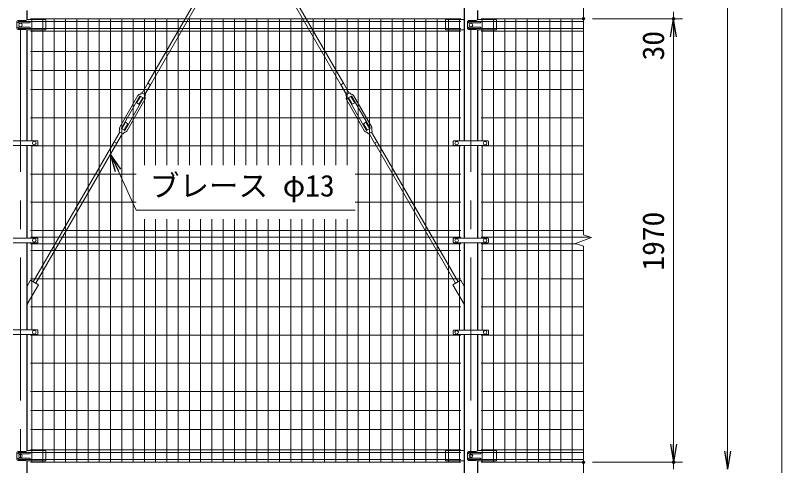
# Model space of a CAD drawing. Units: millimetres, scale not verified. Extents: x -8400 to 8400, y -5940 to 5940.
# Drawn here: x -6303 to -2900, y -2402 to -402 of the extents above; entities that cross this region are included whole.
import ezdxf
from ezdxf.enums import TextEntityAlignment as Align

# ---------------------------------------------------------------- set-up
doc = ezdxf.new("R2010")
doc.units = ezdxf.units.MM
doc.header["$LTSCALE"] = 20
doc.header["$PDMODE"] = 32
doc.header["$PDSIZE"] = 10
doc.linetypes.add('USER1', pattern=[50.8, 31.75, -6.35, 6.35, -6.35])
for name, color, linetype, lineweight in [('0-3_D-STR1', 1, 'Continuous', 25), ('0-4_D-STR-DIM', 7, 'Continuous', 13), ('0-A_D-STR3', 3, 'Continuous', 13), ('0-B_D-STR2', 7, 'Continuous', 13), ('0-C_D-BMK', 2, 'USER1', 13), ('0-D_D-STR-TXT', 7, 'Continuous', 13)]:
    doc.layers.add(name, color=color, linetype=linetype, lineweight=lineweight)
doc.layers.add('0-5_0', color=7, linetype='Continuous')
doc.layers.add('0-6_Defpoints', color=7, linetype='Continuous')
doc.styles.add('ＭＳ ゴシック', font='')
doc.styles.get('ＭＳ ゴシック').set_extended_font_data('MS Gothic')

# ---------------------------------------------------------------- blocks, each defined once
blk = doc.blocks.new('_Open')
at = {"layer": '0-5_0'}
blk.add_line((-20, 3.333), (0, 0), dxfattribs=at)
blk.add_lwpolyline([(-20, -3.333), (0, 0), (-20, 0)], dxfattribs=at)

msp = doc.modelspace()

# ---------------------------------------------------------------- linework, layer by layer
at = {"layer": '0-3_D-STR1'}
for p, q in [((-4310.63, 180.25), (-4310.63, -959.75)), ((-6250.13, -421.92), (-6250.13, -380.38)), ((-4250.13, -421.92), (-4250.13, -380.38)), ((-6250.13, -958.75), (-6250.13, -466.38)), ((-6250.13, -958.75), (-6250.13, -466.38)), ((-4250.13, -959.75), (-4250.13, -466.38)), ((-4250.13, -959.75), (-4250.13, -466.38)), ((-6250.13, -1391), (-6250.13, -979.75)), ((-4310.63, -979.75), (-4310.63, -1392)), ((-4250.13, -1392), (-4250.13, -979.75)), ((-6250.13, -1798.75), (-6250.13, -1412)), ((-4310.63, -1412), (-4310.63, -1799.75)), ((-4250.13, -1799.75), (-4250.13, -1412)), ((-6250.13, -2335.92), (-6250.13, -1819.75)), ((-4310.63, -1819.75), (-4310.63, -3117)), ((-4250.13, -2335.92), (-4250.13, -1819.75)), ((-6250.13, -3117), (-6250.13, -2380.38)), ((-4250.13, -3117), (-4250.13, -2380.38))]:
    msp.add_line(p, q, dxfattribs=at)
at = {"layer": '0-4_D-STR-DIM'}
for p, q in [((-2900.38, 3506), (-2900.38, -3037)), ((-3140.38, -2337), (-3140.38, 3503)), ((-3780.38, -510), (-3780.38, 572.35)), ((-3780.38, -1376.34), (-3780.38, -354)), ((-3380.38, -417), (-3380.38, -387)), ((-3740.38, -417), (-3340.38, -417)), ((-3740.38, -417), (-3340.38, -417)), ((-3380.38, -2307), (-3380.38, -497)), ((-3380.38, -497), (-3380.38, -577)), ((-3815.62, -1414.82), (-3745.14, -1389.17)), ((-3745.14, -1389.17), (-3780.38, -1376.34)), ((-3780.38, -1427.65), (-3815.62, -1414.82)), ((-3780.38, -2510), (-3780.38, -1427.65)), ((-3380.38, -2307), (-3380.38, -2227)), ((-3740.38, -2387), (-3340.38, -2387)), ((-3740.38, -2387), (-3340.38, -2387)), ((-3380.38, -2417), (-3380.38, -2387))]:
    msp.add_line(p, q, dxfattribs=at)
at = {"layer": '0-6_Defpoints'}
for p in [(-3780.38, -417), (-3780.38, -417), (-3380.38, -417), (-3780.38, -2387), (-3380.38, -2387)]:
    msp.add_point(p, dxfattribs=at)
at = {"layer": '0-A_D-STR3'}
for p, q in [((-6188.08, 1619.19), (-4846.38, -703.97)), ((-4372.68, 1619.19), (-5714.38, -703.97)), ((-6167.38, 1557.35), (-4857.64, -710.47)), ((-4393.38, 1557.35), (-5703.12, -710.47)), ((-6295.86, -430), (-6295.86, -460)), ((-6256.4, -425), (-6290.86, -425)), ((-6239.79, -429), (-6288.79, -429)), ((-6239.79, -429), (-6288.79, -429)), ((-6239.79, -435), (-6288.79, -435)), ((-6239.79, -435), (-6288.79, -435)), ((-6248.25, -421), (-6256.4, -425)), ((-6248.25, -421), (-6256.4, -425)), ((-6172.38, -421), (-6248.25, -421)), ((-6172.38, -421), (-6167.38, -422)), ((-6167.38, -422), (-6167.38, -465.81)), ((-4388.38, -421), (-4393.38, -422)), ((-4393.38, -422), (-4393.38, -465.81)), ((-4388.38, -421), (-4312.5, -421)), ((-4312.5, -421), (-4310.63, -421.92)), ((-4295.86, -430), (-4295.86, -460)), ((-4256.4, -425), (-4290.86, -425)), ((-4239.79, -429), (-4288.79, -429)), ((-4239.79, -435), (-4288.79, -435)), ((-4248.25, -421), (-4256.4, -425)), ((-4248.25, -421), (-4256.4, -425)), ((-4172.38, -421), (-4248.25, -421)), ((-4172.38, -421), (-4167.38, -422)), ((-4167.38, -422), (-4167.38, -465.81)), ((-6256.4, -465), (-6290.86, -465)), ((-6239.79, -455), (-6288.79, -455)), ((-6239.79, -455), (-6288.79, -455)), ((-6239.79, -461), (-6288.79, -461)), ((-6239.79, -461), (-6288.79, -461)), ((-6256.4, -465), (-6248.17, -466.81)), ((-6256.4, -465), (-6248.17, -466.81)), ((-6256.4, -465), (-6248.17, -466.81)), ((-6248.17, -466.81), (-6168.38, -466.81)), ((-4312.59, -466.81), (-4392.38, -466.81)), ((-4310.63, -466.4), (-4312.59, -466.81)), ((-4256.4, -465), (-4290.86, -465)), ((-4239.79, -455), (-4288.79, -455)), ((-4239.79, -461), (-4288.79, -461)), ((-4256.4, -465), (-4248.17, -466.81)), ((-4256.4, -465), (-4248.17, -466.81)), ((-4256.4, -465), (-4248.17, -466.81)), ((-4248.17, -466.81), (-4168.38, -466.81)), ((-5714.46, -703.92), (-5739.47, -747.22)), ((-5703.03, -710.52), (-5728.04, -753.82)), ((-5714.46, -703.92), (-5703.03, -710.52)), ((-4846.29, -703.92), (-4857.72, -710.52)), ((-4857.72, -710.52), (-4832.72, -753.82)), ((-4846.29, -703.92), (-4821.29, -747.22)), ((-5742.41, -745.52), (-5747.76, -751.44)), ((-5742.41, -745.52), (-5725.09, -755.52)), ((-4818.34, -745.52), (-4835.66, -755.52)), ((-4818.34, -745.52), (-4812.99, -751.44)), ((-5758.84, -757.97), (-5839.86, -898.26)), ((-5751.48, -762.22), (-5832.5, -902.51)), ((-5735.03, -771.72), (-5816.05, -912.01)), ((-5727.67, -775.97), (-5808.69, -916.26)), ((-5747.97, -761.94), (-5764.48, -790.52)), ((-5736.54, -768.54), (-5753.04, -797.12)), ((-5748.75, -761.49), (-5735.76, -768.99)), ((-5725.09, -755.52), (-5727.55, -763.11)), ((-4835.66, -755.52), (-4833.21, -763.11)), ((-4833.09, -775.97), (-4752.07, -916.26)), ((-4825.72, -771.72), (-4744.71, -912.01)), ((-4812, -761.49), (-4824.99, -768.99)), ((-4824.21, -768.54), (-4807.71, -797.12)), ((-4812.78, -761.94), (-4796.28, -790.52)), ((-4809.27, -762.22), (-4728.25, -902.51)), ((-4801.91, -757.97), (-4720.89, -898.26)), ((-5763.68, -790.97), (-5752.26, -797.58)), ((-4796.28, -790.52), (-4807.71, -797.12)), ((-5830.99, -905.69), (-5814.49, -877.11)), ((-5819.56, -912.29), (-5803.06, -883.71)), ((-5814.49, -877.11), (-5803.06, -883.71)), ((-4746.27, -877.11), (-4757.7, -883.71)), ((-4741.19, -912.29), (-4757.7, -883.71)), ((-4729.76, -905.69), (-4746.27, -877.11)), ((-5842.44, -918.71), (-5839.98, -911.12)), ((-5831.77, -905.24), (-5818.78, -912.74)), ((-4728.98, -905.24), (-4741.97, -912.74)), ((-4718.32, -918.71), (-4720.77, -911.12)), ((-5864.5, -963.71), (-5839.49, -920.41)), ((-5853.07, -970.31), (-5828.06, -927.01)), ((-4707.69, -970.31), (-4732.69, -927.01)), ((-4696.26, -963.71), (-4721.26, -920.41)), ((-6312.93, -958.75), (-6205.38, -958.75)), ((-6312.93, -979.75), (-6205.38, -979.75)), ((-5864.41, -963.76), (-6223.49, -1585.5)), ((-5853.16, -970.26), (-6212.23, -1592)), ((-6203.38, -960.75), (-6203.38, -977.75)), ((-5864.5, -963.71), (-5853.07, -970.31)), ((-5863.98, -964.01), (-5853.59, -970.01)), ((-4696.26, -963.71), (-4707.69, -970.31)), ((-4707.6, -970.26), (-4348.52, -1592)), ((-4696.78, -964.01), (-4707.17, -970.01)), ((-4696.34, -963.76), (-4337.26, -1585.5)), ((-4358.88, -962.75), (-4358.88, -976.75)), ((-4355.88, -959.75), (-4204.88, -959.75)), ((-4355.88, -979.75), (-4204.88, -979.75)), ((-4201.88, -962.75), (-4201.88, -976.75)), ((-6312.93, -1391), (-6205.38, -1391)), ((-6203.38, -1393), (-6203.38, -1410)), ((-4358.88, -1395), (-4358.88, -1409)), ((-4355.88, -1392), (-4204.88, -1392)), ((-4201.88, -1395), (-4201.88, -1409)), ((-6312.93, -1412), (-6205.38, -1412)), ((-4355.88, -1412), (-4204.88, -1412)), ((-6250.13, -1604.63), (-6235.18, -1578.75)), ((-6250.13, -1684.61), (-6200.54, -1598.76)), ((-6235.18, -1578.75), (-6200.54, -1598.76)), ((-4325.57, -1578.75), (-4360.21, -1598.76)), ((-4310.63, -1684.61), (-4360.21, -1598.76)), ((-4310.63, -1604.63), (-4325.57, -1578.75)), ((-6312.93, -1798.75), (-6205.38, -1798.75)), ((-6203.38, -1800.75), (-6203.38, -1817.75)), ((-4358.88, -1802.75), (-4358.88, -1816.75)), ((-4355.88, -1799.75), (-4204.88, -1799.75)), ((-4201.88, -1802.75), (-4201.88, -1816.75)), ((-6312.93, -1819.75), (-6205.38, -1819.75)), ((-4355.88, -1819.75), (-4204.88, -1819.75)), ((-6295.86, -2344), (-6295.86, -2374)), ((-6256.4, -2339), (-6290.86, -2339)), ((-6239.79, -2343), (-6288.79, -2343)), ((-6239.79, -2343), (-6288.79, -2343)), ((-6248.25, -2335), (-6256.4, -2339)), ((-6248.25, -2335), (-6256.4, -2339)), ((-6172.38, -2335), (-6248.25, -2335)), ((-6172.38, -2335), (-6167.38, -2336)), ((-6167.38, -2336), (-6167.38, -2379.81)), ((-4388.38, -2335), (-4393.38, -2336)), ((-4393.38, -2336), (-4393.38, -2379.81)), ((-4388.38, -2335), (-4312.5, -2335)), ((-4312.5, -2335), (-4310.63, -2335.92)), ((-4295.86, -2344), (-4295.86, -2374)), ((-4256.4, -2339), (-4290.86, -2339)), ((-4239.79, -2343), (-4288.79, -2343)), ((-4239.79, -2343), (-4288.79, -2343)), ((-4248.25, -2335), (-4256.4, -2339)), ((-4248.25, -2335), (-4256.4, -2339)), ((-4172.38, -2335), (-4248.25, -2335)), ((-4172.38, -2335), (-4167.38, -2336)), ((-4167.38, -2336), (-4167.38, -2379.81)), ((-6256.4, -2379), (-6290.86, -2379)), ((-6239.79, -2349), (-6288.79, -2349)), ((-6239.79, -2349), (-6288.79, -2349)), ((-6239.79, -2369), (-6288.79, -2369)), ((-6239.79, -2369), (-6288.79, -2369)), ((-6239.79, -2375), (-6288.79, -2375)), ((-6239.79, -2375), (-6288.79, -2375)), ((-6256.4, -2379), (-6248.17, -2380.81)), ((-6256.4, -2379), (-6248.17, -2380.81)), ((-6256.4, -2379), (-6248.17, -2380.81)), ((-6248.17, -2380.81), (-6168.38, -2380.81)), ((-4312.59, -2380.81), (-4392.38, -2380.81)), ((-4310.63, -2380.4), (-4312.59, -2380.81)), ((-4256.4, -2379), (-4290.86, -2379)), ((-4239.79, -2349), (-4288.79, -2349)), ((-4239.79, -2349), (-4288.79, -2349)), ((-4239.79, -2369), (-4288.79, -2369)), ((-4239.79, -2369), (-4288.79, -2369)), ((-4239.79, -2375), (-4288.79, -2375)), ((-4239.79, -2375), (-4288.79, -2375)), ((-4256.4, -2379), (-4248.17, -2380.81)), ((-4256.4, -2379), (-4248.17, -2380.81)), ((-4256.4, -2379), (-4248.17, -2380.81)), ((-4248.17, -2380.81), (-4168.38, -2380.81))]:
    msp.add_line(p, q, dxfattribs=at)
for points in [[(-5842.44, -918.71), (-5825.12, -928.71), (-5819.77, -922.79)], [(-4718.32, -918.71), (-4735.64, -928.71), (-4740.99, -922.79)]]:
    msp.add_lwpolyline(points, dxfattribs=at)
for centre in [(-6280.38, -445), (-4280.38, -445), (-4280.38, -445), (-6219.38, -969.25), (-4343.38, -969.75), (-4217.38, -969.75), (-6219.38, -1401.5), (-4343.38, -1402), (-4217.38, -1402), (-6219.38, -1809.25), (-4343.38, -1809.75), (-4217.38, -1809.75), (-6280.38, -2359), (-4280.38, -2359)]:
    msp.add_circle(centre, 8, dxfattribs=at)
for centre, radius, start, end in [((-6290.86, -430), 5, 90, 180), ((-6288.79, -432), 3, 90, 270), ((-6239.79, -432), 3, 270, 90), ((-4290.86, -430), 5, 90, 180), ((-4288.79, -432), 3, 90, 270), ((-4239.79, -432), 3, 270, 90), ((-6290.86, -460), 5, 180, 270), ((-6288.79, -458), 3, 90, 270), ((-6239.79, -458), 3, 270, 90), ((-6168.38, -465.81), 1, 270, 0), ((-4392.38, -465.81), 1, 180, 270), ((-4290.86, -460), 5, 180, 270), ((-4288.79, -458), 3, 90, 270), ((-4239.79, -458), 3, 270, 90), ((-4168.38, -465.81), 1, 270, 0), ((-5749.75, -763.22), 10.5, 93.87322, 149.99211), ((-5749.75, -763.22), 2, 59.99211, 149.99211), ((-5750.73, -748.75), 4, 273.87322, 317.89286), ((-5736.76, -770.72), 2, 329.99211, 59.99211), ((-5723.74, -764.34), 4, 162.09136, 206.11099), ((-5736.76, -770.72), 10.5, 329.99211, 26.11099), ((-4823.99, -770.72), 10.5, 153.88901, 210.00789), ((-4837.01, -764.34), 4, 333.88901, 17.90864), ((-4823.99, -770.72), 2, 120.00789, 210.00789), ((-4810.02, -748.75), 4, 222.10714, 266.12678), ((-4811, -763.22), 2, 30.00789, 120.00789), ((-4811, -763.22), 10.5, 30.00789, 86.12678), ((-5830.77, -903.51), 10.5, 149.99211, 206.11099), ((-5843.79, -909.89), 4, 342.09136, 26.11099), ((-5830.77, -903.51), 2, 149.99211, 239.99211), ((-5817.78, -911.01), 2, 239.99211, 329.99211), ((-5817.78, -911.01), 10.5, 273.87322, 329.99211), ((-4742.97, -911.01), 10.5, 210.00789, 266.12678), ((-4742.97, -911.01), 2, 210.00789, 300.00789), ((-4729.98, -903.51), 2, 300.00789, 30.00789), ((-4716.96, -909.89), 4, 153.88901, 197.90864), ((-4729.98, -903.51), 10.5, 333.88901, 30.00789), ((-5816.8, -925.48), 4, 93.87322, 137.89286), ((-4743.95, -925.48), 4, 42.10714, 86.12678), ((-6205.38, -960.75), 2, 0, 90), ((-6205.38, -977.75), 2, 270, 0), ((-4355.88, -962.75), 3, 90, 180), ((-4355.88, -976.75), 3, 180, 270), ((-4204.88, -962.75), 3, 0, 90), ((-4204.88, -976.75), 3, 270, 0), ((-6205.38, -1393), 2, 0, 90), ((-4355.88, -1395), 3, 90, 180), ((-4204.88, -1395), 3, 0, 90), ((-6205.38, -1410), 2, 270, 0), ((-4355.88, -1409), 3, 180, 270), ((-4204.88, -1409), 3, 270, 0), ((-6205.38, -1800.75), 2, 0, 90), ((-4355.88, -1802.75), 3, 90, 180), ((-4204.88, -1802.75), 3, 0, 90), ((-6205.38, -1817.75), 2, 270, 0), ((-4355.88, -1816.75), 3, 180, 270), ((-4204.88, -1816.75), 3, 270, 0), ((-6290.86, -2344), 5, 90, 180), ((-6288.79, -2346), 3, 90, 270), ((-6239.79, -2346), 3, 270, 90), ((-4290.86, -2344), 5, 90, 180), ((-4288.79, -2346), 3, 90, 270), ((-4239.79, -2346), 3, 270, 90), ((-4239.79, -2346), 3, 270, 90), ((-6290.86, -2374), 5, 180, 270), ((-6288.79, -2372), 3, 90, 270), ((-6239.79, -2372), 3, 270, 90), ((-6168.38, -2379.81), 1, 270, 0), ((-4392.38, -2379.81), 1, 180, 270), ((-4290.86, -2374), 5, 180, 270), ((-4288.79, -2372), 3, 90, 270), ((-4239.79, -2372), 3, 270, 90), ((-4239.79, -2372), 3, 270, 90), ((-4168.38, -2379.81), 1, 270, 0)]:
    msp.add_arc(centre, radius, start, end, dxfattribs=at)
at = {"layer": '0-B_D-STR2'}
for p, q in [((-4325.38, -417), (-6235.38, -417)), ((-4325.38, -430.1), (-6235.38, -430.1)), ((-6230.38, -958.75), (-6230.38, -417)), ((-6180.38, -2387), (-6180.38, -417)), ((-6130.38, -2387), (-6130.38, -417)), ((-6080.38, -2387), (-6080.38, -417)), ((-6030.38, -2387), (-6030.38, -417)), ((-5980.38, -2387), (-5980.38, -417)), ((-5930.38, -2387), (-5930.38, -417)), ((-5880.38, -2387), (-5880.38, -417)), ((-5830.38, -2387), (-5830.38, -417)), ((-5780.38, -2387), (-5780.38, -417)), ((-5730.38, -1067.61), (-5730.38, -417)), ((-5680.38, -1067.61), (-5680.38, -417)), ((-5630.38, -1067.61), (-5630.38, -417)), ((-5580.38, -1067.61), (-5580.38, -417)), ((-5530.38, -1067.61), (-5530.38, -417)), ((-5480.38, -1067.61), (-5480.38, -417)), ((-5430.38, -1067.61), (-5430.38, -417)), ((-5380.38, -1067.61), (-5380.38, -417)), ((-5330.38, -1067.61), (-5330.38, -417)), ((-5280.38, -1067.61), (-5280.38, -417)), ((-5230.38, -1067.61), (-5230.38, -417)), ((-5180.38, -1067.61), (-5180.38, -417)), ((-5130.38, -1067.61), (-5130.38, -417)), ((-5080.38, -1067.61), (-5080.38, -417)), ((-5030.38, -1067.61), (-5030.38, -417)), ((-4980.38, -1067.61), (-4980.38, -417)), ((-4930.38, -1067.61), (-4930.38, -417)), ((-4880.38, -1067.61), (-4880.38, -417)), ((-4830.38, -1067.61), (-4830.38, -417)), ((-4780.38, -2387), (-4780.38, -417)), ((-4730.38, -2387), (-4730.38, -417)), ((-4680.38, -2387), (-4680.38, -417)), ((-4630.38, -2387), (-4630.38, -417)), ((-4580.38, -2387), (-4580.38, -417)), ((-4530.38, -2387), (-4530.38, -417)), ((-4480.38, -2387), (-4480.38, -417)), ((-4430.38, -2387), (-4430.38, -417)), ((-4380.38, -2387), (-4380.38, -417)), ((-4330.38, -959.75), (-4330.38, -417)), ((-4235.38, -417), (-3780.38, -417)), ((-4235.38, -430.1), (-3780.38, -430.1)), ((-4230.38, -959.75), (-4230.38, -417)), ((-4180.38, -2387), (-4180.38, -417)), ((-4130.38, -2387), (-4130.38, -417)), ((-4080.38, -2387), (-4080.38, -417)), ((-4030.38, -2387), (-4030.38, -417)), ((-3980.38, -2387), (-3980.38, -417)), ((-3930.38, -2387), (-3930.38, -417)), ((-3880.38, -2387), (-3880.38, -417)), ((-3830.38, -2387), (-3830.38, -417)), ((-4325.38, -459.9), (-6235.38, -459.9)), ((-4325.38, -471.75), (-6235.38, -471.75)), ((-4235.38, -459.9), (-3780.38, -459.9)), ((-4235.38, -471.75), (-3780.38, -471.75)), ((-4325.38, -563), (-6235.38, -563)), ((-4235.38, -563), (-3780.38, -563)), ((-4325.38, -647.5), (-6235.38, -647.5)), ((-4235.38, -647.5), (-3780.38, -647.5)), ((-4325.38, -732), (-6235.38, -732)), ((-4235.38, -732), (-3780.38, -732)), ((-4325.38, -857), (-6235.38, -857)), ((-4235.38, -857), (-3780.38, -857)), ((-4325.38, -982), (-6235.38, -982)), ((-6230.38, -1391), (-6230.38, -979.75)), ((-4330.38, -1392), (-4330.38, -979.75)), ((-4235.38, -982), (-3780.38, -982)), ((-4230.38, -1392), (-4230.38, -979.75)), ((-5766.08, -1107), (-6235.38, -1107)), ((-4325.38, -1107), (-4794.68, -1107)), ((-4235.38, -1107), (-3780.38, -1107)), ((-5766.08, -1232), (-6235.38, -1232)), ((-4325.38, -1232), (-4794.68, -1232)), ((-4235.38, -1232), (-3780.38, -1232)), ((-5730.38, -2387), (-5730.38, -1307.61)), ((-5680.38, -2387), (-5680.38, -1307.61)), ((-5630.38, -2387), (-5630.38, -1307.61)), ((-5580.38, -2387), (-5580.38, -1307.61)), ((-5530.38, -2387), (-5530.38, -1307.61)), ((-5480.38, -2387), (-5480.38, -1307.61)), ((-5430.38, -2387), (-5430.38, -1307.61)), ((-5380.38, -2387), (-5380.38, -1307.61)), ((-5330.38, -2387), (-5330.38, -1307.61)), ((-5280.38, -2387), (-5280.38, -1307.61)), ((-5230.38, -2387), (-5230.38, -1307.61)), ((-5180.38, -2387), (-5180.38, -1307.61)), ((-5130.38, -2387), (-5130.38, -1307.61)), ((-5080.38, -2387), (-5080.38, -1307.61)), ((-5030.38, -2387), (-5030.38, -1307.61)), ((-4980.38, -2387), (-4980.38, -1307.61)), ((-4930.38, -2387), (-4930.38, -1307.61)), ((-4880.38, -2387), (-4880.38, -1307.61)), ((-4830.38, -2387), (-4830.38, -1307.61)), ((-4325.38, -1357), (-6235.38, -1357)), ((-4235.38, -1357), (-3780.38, -1357)), ((-4325.38, -1387), (-6235.38, -1387)), ((-4235.38, -1387), (-3751.11, -1387)), ((-4325.38, -1417), (-6235.38, -1417)), ((-6230.38, -1798.75), (-6230.38, -1412)), ((-4330.38, -1799.75), (-4330.38, -1412)), ((-4235.38, -1417), (-3809.64, -1417)), ((-4230.38, -1799.75), (-4230.38, -1412)), ((-4325.38, -1447), (-6235.38, -1447)), ((-4235.38, -1447), (-3780.38, -1447)), ((-4325.38, -1572), (-6235.38, -1572)), ((-4235.38, -1572), (-3780.38, -1572)), ((-4325.38, -1697), (-6235.38, -1697)), ((-4235.38, -1697), (-3780.38, -1697)), ((-4325.38, -1822), (-6235.38, -1822)), ((-6230.38, -2387), (-6230.38, -1819.75)), ((-4330.38, -2387), (-4330.38, -1819.75)), ((-4235.38, -1822), (-3780.38, -1822)), ((-4230.38, -2387), (-4230.38, -1819.75)), ((-4325.38, -1947), (-6235.38, -1947)), ((-4235.38, -1947), (-3780.38, -1947)), ((-4325.38, -2072), (-6235.38, -2072)), ((-4235.38, -2072), (-3780.38, -2072)), ((-4325.38, -2156.5), (-6235.38, -2156.5)), ((-4235.38, -2156.5), (-3780.38, -2156.5)), ((-4325.38, -2241), (-6235.38, -2241)), ((-4235.38, -2241), (-3780.38, -2241)), ((-4325.38, -2332.24), (-6235.38, -2332.24)), ((-4325.38, -2344.1), (-6235.38, -2344.1)), ((-4235.38, -2332.24), (-3780.38, -2332.24)), ((-4235.38, -2344.1), (-3780.38, -2344.1)), ((-4325.38, -2373.9), (-6235.38, -2373.9)), ((-4235.38, -2373.9), (-3780.38, -2373.9)), ((-4325.38, -2387), (-6235.38, -2387)), ((-4235.38, -2387), (-3780.38, -2387))]:
    msp.add_line(p, q, dxfattribs=at)
at = {"layer": '0-C_D-BMK'}
for p, q in [((-6280.38, -3129), (-6280.38, 3598)), ((-4280.38, -3129), (-4280.38, 3598))]:
    msp.add_line(p, q, dxfattribs=at)
at = {"layer": '0-D_D-STR-TXT'}
msp.add_lwpolyline([(-4794.68, -1267.61), (-5766.08, -1267.61), (-5879.47, -1020.47)], dxfattribs=at)

# ---------------------------------------------------------------- block references
at = {"layer": '0-4_D-STR-DIM', "xscale": 4, "yscale": 4}
for p, rotation in [((-3380.38, -417), 90), ((-3380.38, -417), 90), ((-3380.38, -2387), 270), ((-3380.38, -2387), 270), ((-3140.38, -2417), 270)]:
    msp.add_blockref('_Open', p, dxfattribs=dict(at, rotation=rotation))
at = {"layer": '0-D_D-STR-TXT', "xscale": 4, "yscale": 4, "rotation": 114.64756}
msp.add_blockref('_Open', (-5880.31, -1018.65), dxfattribs=at)

# ---------------------------------------------------------------- texts
at = {"layer": '0-4_D-STR-DIM', "style": 'ＭＳ ゴシック'}
for s, p in [('30', (-3393.74, -602.25)), ('1970', (-3393.87, -1535.8))]:
    msp.add_text(s, height=96.19, rotation=90, dxfattribs=at).set_placement(p, align=Align.BOTTOM_LEFT)
at = {"layer": '0-D_D-STR-TXT', "style": 'ＭＳ ゴシック'}
msp.add_text('ブレース φ13', height=96.19, dxfattribs=at).set_placement((-5705.82, -1235.58), align=Align.BOTTOM_LEFT)

doc.saveas('drawing.dxf')
